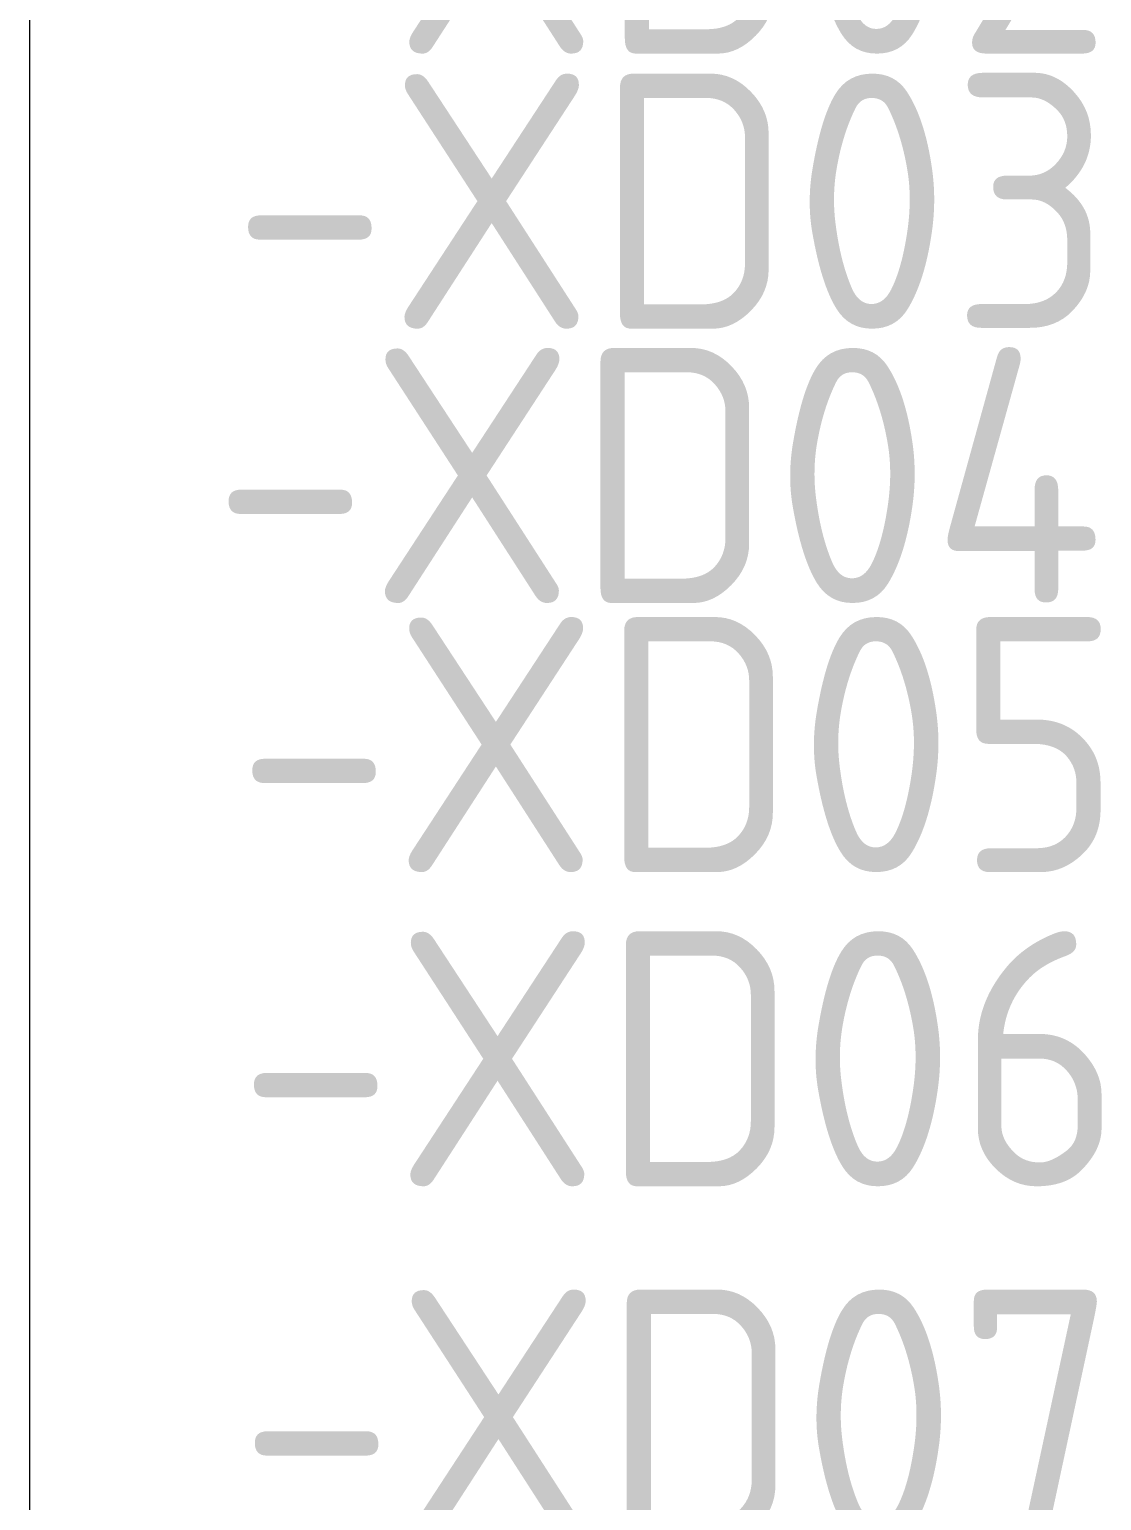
# Model space of a CAD drawing. Header units: millimetres. Extents: x 4962 to 7449, y 754 to 2938.
# Drawn here: x 7056.5 to 7140.5, y 1809.2 to 1924.5 of the extents above; entities that cross this region are included whole.
import ezdxf

# ---------------------------------------------------------------- set-up
doc = ezdxf.new("R2010")
doc.units = ezdxf.units.MM
doc.layers.add('000-PI_TEXT', color=7, linetype='Continuous')
doc.layers.add('002-PI-Kabelska kanalica', color=150, linetype='Continuous')
doc.styles.add('PI0', font='isocpeur.ttf', dxfattribs={"width": 0.9})

msp = doc.modelspace()

# ---------------------------------------------------------------- linework, layer by layer
at = {"layer": '002-PI-Kabelska kanalica', "color": 0, "linetype": 'ByBlock', "lineweight": 0}
msp.add_line((7056.52, 2606.48), (7056.52, 1177.48), dxfattribs=at)

# ---------------------------------------------------------------- texts
at = {"layer": '000-PI_TEXT', "color": 0, "linetype": 'ByBlock', "lineweight": 0, "style": 'PI0', "width": 0.9}
for s, p in [('-XD02', (7072.75, 1922.65)), ('-XD03', (7072.37, 1901.08)), ('-XD04', (7070.84, 1879.57)), ('-XD05', (7072.7, 1858.47)), ('-XD06', (7072.83, 1833.83)), ('-XD07', (7072.9, 1805.73))]:
    msp.add_text(s, height=20, dxfattribs=at).set_placement(p)

doc.saveas('drawing.dxf')
